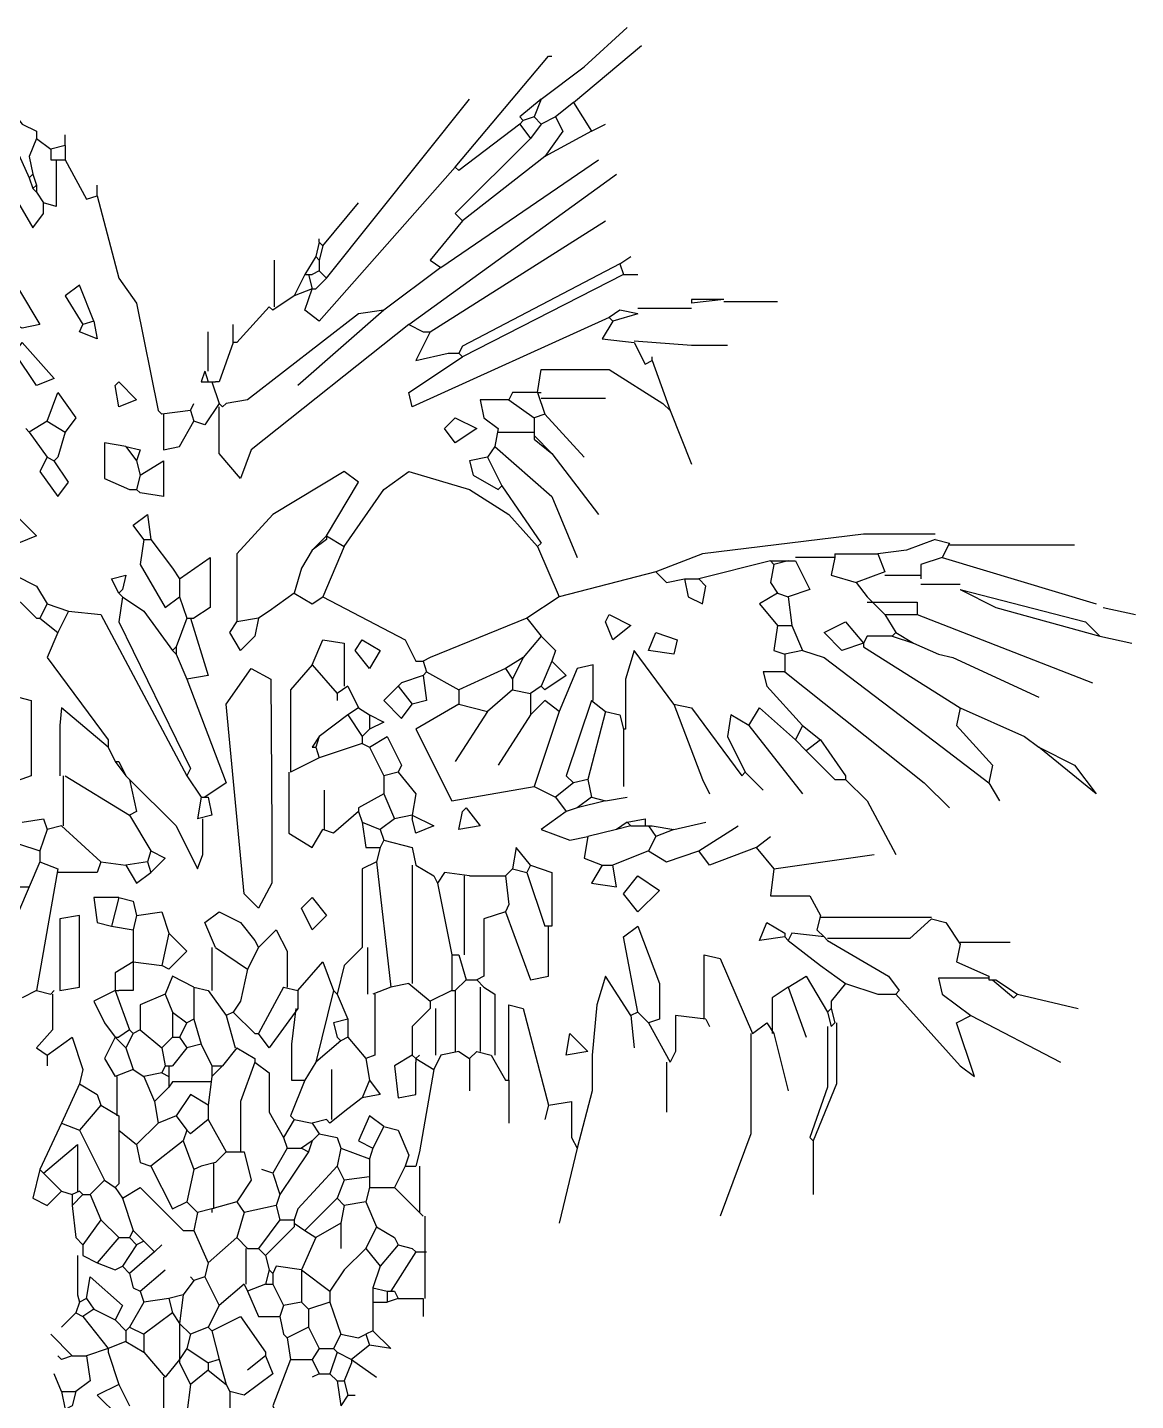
# Model space of a CAD drawing. Header units: millimetres. Extents: x 254.5 to 332, y 114.7 to 192.4.
# Drawn here: x 290.7 to 332, y 141.3 to 192.4 of the extents above; entities that cross this region are included whole.
import ezdxf

# ---------------------------------------------------------------- set-up
doc = ezdxf.new("R2010")
doc.units = ezdxf.units.MM
doc.layers.add('Standard', color=7, linetype='Continuous')

msp = doc.modelspace()

# ---------------------------------------------------------------- linework, layer by layer
at = {"layer": 'Standard', "linetype": 'Continuous'}
for points in [[(309.82, 189.718), (311.421, 190.918), (313.021, 192.385)], [(306.621, 187.185), (310.088, 191.318), (310.221, 191.318)], [(311.02, 189.585), (313.554, 191.718)], [(288.087, 189.718), (290.887, 184.918), (291.287, 185.451), (291.287, 185.852)], [(289.421, 189.718), (290.754, 186.784)], [(289.687, 189.851), (290.487, 188.785), (291.02, 188.518), (291.02, 188.252)], [(301.821, 183.051), (307.154, 189.718)], [(309.82, 189.718), (309.021, 189.051), (309.154, 188.918)], [(309.82, 189.718), (309.554, 189.051)], [(311.02, 189.585), (310.354, 189.051)], [(311.02, 189.585), (311.687, 188.518)], [(309.021, 188.785), (306.754, 187.052), (306.621, 187.185)], [(309.154, 188.918), (309.021, 188.785)], [(309.021, 188.785), (309.421, 188.252)], [(309.554, 189.051), (309.154, 188.918)], [(309.82, 188.785), (309.421, 188.252)], [(309.554, 189.051), (309.82, 188.785)], [(310.354, 189.051), (309.82, 188.785)], [(310.354, 189.051), (310.621, 188.518), (309.954, 187.585)], [(311.687, 188.518), (312.22, 188.785)], [(291.02, 188.252), (290.754, 187.585), (290.887, 186.917)], [(291.02, 188.252), (291.554, 187.851)], [(292.087, 187.984), (292.087, 188.385)], [(309.421, 188.252), (306.621, 185.451), (306.887, 185.184)], [(311.687, 188.518), (309.954, 187.585)], [(292.087, 187.984), (291.554, 187.851)], [(291.554, 187.851), (291.554, 187.451)], [(292.087, 187.984), (292.087, 187.451)], [(291.754, 187.451), (291.754, 185.717), (291.287, 185.852)], [(291.554, 187.451), (292.087, 187.451)], [(292.087, 187.451), (292.887, 185.985), (293.287, 186.118)], [(306.621, 187.185), (301.554, 181.451), (301.02, 181.852), (301.287, 182.651)], [(306.087, 183.452), (311.954, 187.451)], [(309.954, 187.585), (306.887, 185.184)], [(290.887, 186.917), (290.754, 186.784)], [(290.754, 186.784), (290.887, 186.385)], [(290.887, 186.917), (291.02, 186.518)], [(304.887, 181.318), (312.621, 186.917)], [(291.02, 186.518), (290.887, 186.385)], [(290.887, 186.385), (291.02, 186.251)], [(291.02, 186.518), (291.02, 186.251)], [(291.02, 186.251), (291.287, 185.852)], [(293.287, 186.118), (293.287, 186.518)], [(293.287, 186.118), (294.088, 183.051), (294.754, 182.118), (295.554, 178.117), (295.687, 177.984)], [(301.687, 184.251), (303.021, 185.852)], [(306.887, 185.184), (305.687, 183.718), (306.087, 183.452)], [(305.687, 181.051), (312.22, 185.184)], [(301.554, 184.384), (301.421, 183.851)], [(301.554, 184.384), (301.554, 184.518)], [(301.554, 184.384), (301.687, 184.251)], [(301.687, 184.251), (301.554, 183.718)], [(299.887, 181.985), (299.887, 183.718)], [(301.421, 183.851), (301.02, 183.185)], [(301.421, 183.851), (301.554, 183.718)], [(301.554, 183.718), (301.554, 183.318)], [(312.754, 183.585), (306.887, 180.519), (306.754, 180.251)], [(312.754, 183.585), (313.154, 183.851)], [(312.754, 183.585), (312.887, 183.185)], [(301.02, 183.185), (300.621, 182.385)], [(301.02, 183.185), (301.154, 183.185)], [(301.154, 183.185), (301.287, 183.185)], [(301.154, 183.185), (301.287, 182.651)], [(301.554, 183.318), (301.287, 183.185)], [(301.554, 183.318), (301.821, 183.051)], [(306.087, 183.452), (303.954, 181.852)], [(312.887, 183.185), (306.887, 180.118)], [(312.887, 183.185), (313.42, 183.185)], [(289.82, 182.118), (290.354, 182.651), (291.154, 181.318), (290.487, 181.185), (290.221, 181.318)], [(293.154, 181.451), (292.621, 182.784), (292.087, 182.385), (292.754, 181.318)], [(301.287, 182.651), (300.621, 182.385)], [(301.287, 182.651), (301.421, 182.651)], [(301.821, 183.051), (301.421, 182.651)], [(300.621, 182.385), (299.82, 181.852), (299.687, 181.985)], [(316.621, 182.251), (315.421, 182.118)], [(316.621, 182.251), (315.421, 182.251), (315.421, 182.118)], [(316.621, 182.185), (318.62, 182.185)], [(303.954, 181.852), (303.021, 181.718), (298.888, 178.518), (298.087, 178.385), (297.954, 178.252)], [(299.687, 181.985), (298.487, 180.652), (298.354, 180.652)], [(303.954, 181.852), (300.754, 179.051)], [(312.354, 181.584), (305.02, 178.252), (304.887, 178.785), (306.887, 180.118)], [(313.42, 181.718), (312.754, 181.852), (312.354, 181.584)], [(312.354, 181.584), (312.487, 181.451)], [(313.42, 181.718), (312.487, 181.451)], [(315.421, 181.917), (313.42, 181.917)], [(293.154, 181.451), (293.287, 180.785), (292.621, 181.051), (292.754, 181.318)], [(293.154, 181.451), (292.754, 181.318)], [(297.42, 179.585), (297.42, 181.051)], [(304.887, 181.318), (299.021, 176.651), (298.62, 175.584), (297.821, 176.518), (297.821, 178.252)], [(298.354, 180.652), (298.354, 181.318)], [(304.887, 181.318), (305.421, 181.051), (305.687, 181.051)], [(305.687, 181.051), (305.153, 179.985), (306.353, 180.251), (306.754, 180.251)], [(312.487, 181.451), (312.087, 180.785), (313.287, 180.652)], [(290.487, 180.652), (291.687, 179.317), (291.02, 179.051), (290.221, 180.251), (290.487, 180.652)], [(298.354, 180.652), (297.821, 179.184), (297.688, 179.184)], [(313.287, 180.717), (315.421, 180.551), (316.754, 180.551)], [(313.287, 180.652), (313.687, 179.851), (313.954, 179.985)], [(306.754, 180.251), (306.887, 180.118)], [(313.954, 179.985), (313.954, 180.118)], [(297.287, 179.585), (297.154, 179.184), (297.42, 179.184)], [(297.287, 179.585), (297.42, 179.184)], [(309.687, 178.785), (309.82, 179.652), (312.354, 179.652), (314.354, 178.385), (314.62, 178.117)], [(313.954, 179.985), (314.62, 178.117)], [(294.088, 179.184), (294.754, 178.518), (294.088, 178.252), (293.954, 179.051), (294.088, 179.184)], [(297.42, 179.184), (297.553, 179.184)], [(297.553, 179.184), (297.688, 179.184)], [(297.553, 179.184), (297.821, 178.385)], [(291.421, 177.718), (291.821, 178.785), (292.487, 177.851), (292.087, 177.318)], [(308.62, 178.518), (307.553, 178.518), (307.688, 177.851), (308.221, 177.451)], [(309.687, 178.785), (308.753, 178.785), (308.62, 178.518)], [(308.62, 178.518), (309.554, 177.851)], [(309.687, 178.785), (309.82, 178.785)], [(309.687, 178.785), (309.954, 177.984)], [(309.82, 178.585), (312.22, 178.585)], [(296.754, 178.117), (295.687, 177.984)], [(295.754, 177.984), (295.754, 176.651), (296.353, 176.784), (296.887, 177.718)], [(296.754, 178.117), (296.887, 178.385)], [(296.754, 178.117), (296.887, 177.718)], [(297.821, 178.385), (297.287, 177.585), (296.887, 177.718)], [(297.821, 178.385), (297.954, 178.252)], [(309.954, 177.984), (309.554, 177.851)], [(309.954, 177.984), (311.421, 176.385)], [(314.62, 178.117), (315.421, 176.118)], [(290.621, 177.451), (290.754, 177.318)], [(291.421, 177.718), (290.754, 177.318)], [(291.421, 177.718), (292.087, 177.318)], [(306.621, 177.851), (307.42, 177.451), (306.621, 176.917), (306.22, 177.451), (306.621, 177.851)], [(308.221, 177.451), (308.087, 176.784)], [(309.554, 177.851), (309.554, 177.185)], [(290.754, 177.318), (291.421, 176.385)], [(292.087, 177.318), (291.821, 176.385), (291.687, 176.251)], [(308.221, 177.318), (309.554, 177.318)], [(309.554, 177.185), (309.554, 177.052)], [(309.554, 177.185), (310.221, 176.518)], [(309.554, 177.052), (310.221, 176.518)], [(294.354, 176.784), (293.554, 176.917), (293.554, 175.584), (294.487, 175.184), (294.754, 175.184)], [(294.354, 176.784), (294.754, 176.251)], [(294.354, 176.784), (294.887, 176.651), (294.754, 176.251)], [(308.087, 176.784), (307.821, 176.385)], [(308.087, 176.784), (310.221, 174.918), (311.154, 172.651)], [(310.221, 176.518), (311.954, 174.251)], [(291.421, 176.385), (291.154, 175.852), (291.821, 174.918), (292.22, 175.451), (291.687, 176.251)], [(291.421, 176.385), (291.687, 176.251)], [(294.754, 176.251), (294.887, 175.717)], [(294.887, 175.717), (295.754, 176.251), (295.754, 174.918), (294.887, 175.051), (294.754, 175.184)], [(307.821, 176.385), (307.154, 176.251), (307.287, 175.717), (308.221, 175.184), (308.354, 175.318)], [(307.821, 176.385), (308.354, 175.318)], [(294.887, 175.717), (294.754, 175.184)], [(301.821, 173.452), (303.021, 175.451), (302.487, 175.852), (299.82, 174.251), (298.487, 172.784), (298.487, 170.384), (298.487, 170.251)], [(302.487, 173.051), (303.954, 175.184), (304.887, 175.852), (307.154, 175.184), (308.62, 174.251), (309.687, 173.051)], [(308.354, 175.318), (309.82, 173.185), (309.687, 173.051)], [(290.088, 174.384), (291.02, 173.452), (290.354, 173.185), (289.82, 173.984), (290.088, 174.384)], [(295.02, 173.318), (294.62, 173.851), (295.153, 174.251), (295.288, 173.318)], [(301.821, 173.452), (301.287, 172.918)], [(301.821, 173.452), (302.487, 173.051)], [(301.821, 173.452), (301.821, 173.318)], [(324.487, 173.518), (321.821, 173.518), (315.821, 172.784), (314.088, 172.118)], [(295.02, 173.318), (294.887, 172.385), (295.821, 170.785), (296.353, 171.185)], [(295.02, 173.318), (295.288, 173.318)], [(295.288, 173.318), (296.087, 172.251), (296.353, 171.852)], [(301.287, 172.918), (300.887, 172.251)], [(301.287, 172.918), (300.887, 172.251)], [(301.821, 173.318), (301.287, 172.918)], [(302.487, 173.051), (301.687, 171.185)], [(309.687, 173.051), (310.487, 171.185)], [(324.487, 173.318), (323.42, 172.918), (322.354, 172.784)], [(324.487, 173.318), (325.02, 173.185)], [(325.02, 173.185), (324.754, 172.651)], [(325.02, 173.117), (329.687, 173.117)], [(296.353, 171.852), (297.487, 172.651), (297.487, 170.785), (296.887, 170.384)], [(318.354, 172.518), (315.687, 171.852)], [(318.354, 172.518), (318.487, 172.385)], [(318.354, 172.518), (319.021, 172.518)], [(318.487, 172.385), (318.354, 171.718), (318.62, 171.318)], [(319.021, 172.518), (318.487, 172.385)], [(319.021, 172.518), (319.287, 172.518)], [(319.287, 172.518), (319.82, 171.451), (319.021, 171.185)], [(320.754, 172.651), (319.287, 172.651)], [(320.754, 172.651), (320.621, 171.985), (321.554, 171.718)], [(320.754, 172.784), (321.421, 172.784)], [(320.754, 172.784), (321.421, 172.784)], [(320.754, 172.784), (320.754, 172.651)], [(321.421, 172.784), (322.354, 172.784)], [(322.354, 172.784), (322.621, 172.118)], [(324.754, 172.651), (323.954, 172.385), (323.954, 171.852)], [(324.754, 172.651), (330.487, 170.918)], [(290.221, 171.985), (291.02, 171.584), (291.421, 170.918)], [(294.088, 171.318), (293.82, 171.852), (294.354, 171.985), (294.221, 171.451), (294.088, 171.318)], [(296.353, 171.852), (296.353, 171.185)], [(300.887, 172.251), (300.621, 171.318)], [(314.088, 172.118), (310.487, 171.185)], [(314.088, 172.118), (314.487, 171.718), (315.153, 171.852)], [(315.153, 171.852), (315.687, 171.852)], [(315.153, 171.852), (315.288, 171.185), (315.821, 170.918), (315.954, 171.584), (315.687, 171.852)], [(322.621, 172.118), (321.554, 171.718)], [(322.621, 171.985), (323.954, 171.985)], [(289.82, 171.584), (291.02, 170.384), (291.154, 170.384)], [(294.088, 171.318), (294.221, 171.185)], [(300.621, 171.318), (299.687, 170.652), (299.287, 170.384)], [(300.621, 171.318), (301.287, 170.918), (301.687, 171.185)], [(318.62, 171.318), (317.954, 170.918), (318.62, 170.118)], [(318.62, 171.318), (319.021, 171.185)], [(321.554, 171.718), (321.954, 171.185)], [(323.954, 171.651), (325.421, 171.651)], [(325.421, 171.451), (330.088, 170.251), (330.621, 169.718)], [(325.421, 171.451), (326.754, 170.785), (330.621, 169.718)], [(291.421, 170.918), (291.154, 170.384)], [(291.421, 170.918), (292.22, 170.652)], [(294.221, 171.185), (294.088, 170.251), (296.754, 164.785), (296.621, 164.518)], [(294.221, 171.185), (295.02, 170.652), (296.087, 169.184)], [(296.353, 171.185), (296.621, 170.384)], [(301.687, 171.185), (304.754, 169.585), (305.153, 168.785), (305.421, 168.785)], [(310.487, 171.185), (309.287, 170.384)], [(319.021, 171.185), (319.154, 170.118)], [(321.954, 171.185), (322.621, 170.519)], [(321.954, 170.985), (323.82, 170.985), (323.82, 170.519)], [(291.154, 170.384), (291.821, 169.851)], [(292.22, 170.652), (291.821, 169.851)], [(292.22, 170.652), (293.42, 170.519), (296.621, 164.518)], [(296.621, 170.384), (296.22, 169.317)], [(296.754, 170.384), (297.42, 168.252), (296.621, 168.117)], [(296.621, 170.384), (296.754, 170.384)], [(296.754, 170.384), (296.887, 170.384)], [(299.287, 170.384), (299.154, 169.718), (298.62, 169.184), (298.221, 169.851), (298.487, 170.251)], [(299.287, 170.384), (298.487, 170.251)], [(309.287, 170.384), (305.687, 168.918), (305.421, 168.785)], [(309.287, 170.384), (309.82, 169.718)], [(312.354, 170.519), (313.154, 170.118), (312.487, 169.585), (312.22, 170.251), (312.354, 170.519)], [(322.621, 170.519), (323.021, 169.851)], [(322.621, 170.519), (323.82, 170.519)], [(323.82, 170.519), (330.354, 167.984)], [(330.754, 170.785), (331.954, 170.519)], [(291.821, 169.851), (291.421, 168.918), (293.687, 165.852), (293.687, 165.584)], [(314.088, 169.851), (314.887, 169.585), (314.754, 169.051), (313.82, 169.184), (314.088, 169.851)], [(318.62, 170.118), (318.487, 169.184), (318.888, 169.051)], [(318.62, 170.118), (319.154, 170.118)], [(319.154, 170.118), (319.554, 169.184)], [(321.821, 169.452), (321.02, 169.184), (320.354, 169.851), (321.154, 170.251), (321.821, 169.452)], [(323.021, 169.851), (322.887, 169.718)], [(323.021, 169.851), (323.687, 169.452)], [(296.22, 169.317), (296.087, 169.184)], [(296.22, 169.317), (296.22, 169.051)], [(301.287, 168.651), (301.687, 169.585), (302.487, 169.452), (302.487, 167.851)], [(303.154, 169.585), (303.82, 169.184), (303.42, 168.518), (302.887, 169.184), (303.154, 169.585)], [(309.82, 169.718), (309.154, 168.918)], [(309.82, 169.718), (310.354, 169.184), (310.221, 168.785)], [(322.887, 169.718), (321.954, 169.718), (321.821, 169.452)], [(321.821, 169.452), (321.821, 169.317)], [(321.821, 169.317), (325.421, 167.052)], [(322.887, 169.718), (323.687, 169.452)], [(323.687, 169.452), (324.62, 169.051)], [(330.621, 169.718), (331.821, 169.452)], [(296.087, 169.184), (296.22, 169.051)], [(296.22, 169.051), (296.621, 168.117)], [(305.421, 168.785), (305.554, 168.385)], [(309.154, 168.918), (308.487, 168.518)], [(309.154, 168.918), (308.753, 168.117)], [(310.221, 168.785), (310.754, 168.252), (309.954, 167.718), (309.82, 167.851)], [(310.221, 168.785), (309.82, 167.851)], [(314.754, 167.185), (313.287, 169.184), (312.954, 168.117), (312.954, 166.251), (312.887, 166.251)], [(319.554, 169.184), (318.888, 169.051)], [(318.888, 169.051), (318.888, 168.385)], [(319.554, 169.184), (320.354, 168.918), (324.754, 165.584), (326.488, 164.251)], [(324.62, 169.051), (325.153, 168.918)], [(324.62, 169.051), (325.153, 168.918)], [(325.153, 168.918), (328.354, 167.451)], [(299.021, 168.518), (299.754, 168.117), (299.787, 162.518), (299.787, 160.519), (299.287, 159.585), (298.753, 160.118), (298.087, 167.185), (299.021, 168.518)], [(301.287, 168.651), (300.487, 167.718), (300.487, 164.785), (300.487, 164.652)], [(301.287, 168.651), (302.22, 167.585)], [(305.421, 168.252), (304.62, 167.984), (304.487, 167.851)], [(305.421, 168.252), (305.554, 167.318), (305.02, 167.185)], [(305.554, 168.385), (305.421, 168.252)], [(305.554, 168.385), (306.754, 167.718)], [(308.487, 168.518), (306.754, 167.718)], [(308.487, 168.518), (308.753, 168.117)], [(311.754, 167.318), (311.754, 168.651), (311.154, 168.518), (310.487, 166.917)], [(318.888, 168.385), (318.087, 168.385), (318.221, 167.851), (319.554, 166.385)], [(318.888, 168.385), (324.088, 164.251), (325.02, 163.318)], [(296.621, 168.117), (298.087, 164.251), (297.287, 163.718)], [(302.621, 167.851), (302.22, 167.585)], [(302.621, 167.851), (303.021, 167.052)], [(304.487, 167.851), (303.954, 167.318), (304.62, 166.651), (305.02, 167.185)], [(304.487, 167.851), (305.02, 167.185)], [(308.753, 168.117), (308.753, 167.718)], [(309.82, 167.851), (309.421, 167.585)], [(290.354, 167.451), (290.821, 167.318), (290.821, 164.518), (290.088, 164.251)], [(302.22, 167.585), (302.22, 167.318)], [(306.754, 167.718), (306.754, 167.185)], [(308.753, 167.718), (307.821, 166.917)], [(308.753, 167.718), (309.421, 167.585)], [(309.421, 167.585), (309.421, 166.784)], [(310.487, 166.917), (309.954, 167.318), (309.421, 166.784)], [(311.687, 167.318), (310.754, 164.518), (311.02, 164.251)], [(311.687, 167.318), (312.22, 166.917)], [(293.687, 165.584), (291.954, 167.052), (291.887, 166.385), (291.887, 164.518)], [(302.621, 166.784), (301.554, 165.985)], [(303.021, 167.052), (302.621, 166.784)], [(302.621, 166.784), (303.154, 165.985)], [(303.021, 167.052), (303.42, 166.784)], [(303.42, 166.784), (303.42, 166.251)], [(303.42, 166.784), (303.954, 166.518), (303.42, 166.251)], [(306.754, 167.185), (305.153, 166.251), (306.488, 163.585), (309.554, 164.118)], [(307.821, 166.917), (306.621, 165.051)], [(306.754, 167.185), (307.821, 166.917)], [(309.421, 166.784), (308.221, 164.918)], [(310.487, 166.917), (309.554, 164.118)], [(312.22, 166.917), (311.554, 164.384)], [(312.22, 166.917), (312.754, 166.784), (312.887, 166.251)], [(314.754, 167.185), (315.821, 164.384), (316.087, 163.851)], [(314.754, 167.185), (315.421, 167.052), (317.287, 164.518), (317.42, 164.652)], [(317.553, 166.385), (316.887, 166.784), (316.754, 165.985), (317.42, 164.652)], [(317.553, 166.385), (317.954, 167.052), (319.287, 165.852)], [(325.421, 167.052), (325.288, 166.385), (326.621, 164.918), (326.488, 164.251)], [(325.421, 167.052), (327.821, 165.985)], [(303.42, 166.251), (303.154, 165.985)], [(312.887, 166.251), (312.887, 164.118)], [(317.553, 166.385), (319.554, 163.851)], [(319.554, 166.385), (319.287, 165.852)], [(319.554, 166.385), (320.221, 165.852)], [(301.554, 165.985), (301.287, 165.584), (301.421, 165.584)], [(301.554, 165.985), (301.421, 165.584)], [(303.154, 165.717), (301.554, 165.184)], [(303.154, 165.985), (303.154, 165.717)], [(303.154, 165.717), (303.42, 165.584)], [(303.42, 165.584), (304.088, 165.985), (304.62, 164.918), (304.487, 164.652)], [(319.287, 165.852), (319.687, 165.451)], [(320.221, 165.852), (319.687, 165.451)], [(320.221, 165.852), (321.154, 164.518), (321.154, 164.384)], [(327.821, 165.985), (328.354, 165.584)], [(327.821, 165.985), (328.354, 165.584)], [(293.687, 165.584), (293.954, 165.051)], [(293.687, 165.584), (293.954, 165.051)], [(301.554, 165.184), (300.487, 164.652)], [(301.421, 165.584), (301.554, 165.184)], [(303.42, 165.584), (303.954, 164.518)], [(319.687, 165.451), (320.754, 164.384), (321.154, 164.384)], [(328.354, 165.584), (329.687, 164.918), (330.487, 163.851), (328.354, 165.584)], [(293.954, 165.051), (294.088, 165.051)], [(293.954, 165.051), (294.354, 164.518)], [(294.088, 165.051), (294.354, 164.518)], [(300.421, 164.652), (300.421, 162.385), (301.287, 161.852), (301.687, 162.518)], [(304.487, 164.652), (303.954, 164.518)], [(304.487, 164.652), (305.153, 163.851), (305.02, 163.051)], [(317.42, 164.652), (318.087, 163.984)], [(292.021, 164.518), (292.021, 162.651)], [(292.087, 164.518), (294.487, 163.051)], [(294.354, 164.518), (294.487, 164.384)], [(294.487, 164.384), (296.22, 162.651), (297.021, 161.051), (297.22, 161.584), (297.22, 162.918)], [(294.487, 164.384), (294.754, 163.185), (294.487, 163.051)], [(296.621, 164.518), (297.154, 163.718)], [(303.954, 164.518), (303.954, 163.851)], [(311.02, 164.251), (310.354, 163.718)], [(311.554, 164.384), (311.02, 164.251)], [(311.554, 164.384), (311.687, 163.718)], [(321.154, 164.384), (321.954, 163.585)], [(321.154, 164.384), (321.954, 163.585)], [(326.488, 164.251), (326.887, 163.585)], [(297.154, 163.718), (297.021, 162.918)], [(297.42, 163.718), (297.553, 163.051), (297.021, 162.918)], [(297.154, 163.718), (297.287, 163.718)], [(297.287, 163.718), (297.42, 163.718)], [(301.754, 162.518), (301.754, 163.984)], [(303.954, 163.851), (303.021, 163.318), (303.021, 163.185)], [(303.954, 163.851), (304.354, 162.918)], [(309.554, 164.118), (310.354, 163.718)], [(310.354, 163.718), (310.754, 163.185)], [(311.687, 163.718), (311.154, 163.318)], [(311.687, 163.718), (312.22, 163.585)], [(312.22, 163.585), (313.021, 163.718)], [(303.021, 163.185), (302.087, 162.385), (301.687, 162.518)], [(303.021, 163.185), (303.154, 162.784)], [(307.021, 163.318), (307.553, 162.651), (306.754, 162.518), (306.887, 163.185), (307.021, 163.318)], [(310.754, 163.185), (309.82, 162.518), (310.887, 162.118), (311.554, 162.251)], [(311.154, 163.318), (310.754, 163.185)], [(312.22, 163.585), (311.154, 163.318)], [(321.954, 163.585), (323.021, 161.584)], [(290.487, 162.784), (291.287, 162.918), (291.421, 162.518)], [(291.954, 162.651), (291.421, 162.518)], [(291.954, 162.651), (293.42, 161.318)], [(294.487, 163.051), (295.288, 161.718)], [(303.154, 162.784), (303.82, 162.518)], [(303.154, 162.784), (303.287, 161.852), (303.82, 161.852)], [(304.354, 162.918), (303.82, 162.518)], [(305.02, 163.051), (304.354, 162.918)], [(305.02, 163.051), (305.821, 162.651), (305.153, 162.385), (305.02, 162.918)], [(305.02, 163.051), (305.02, 162.918)], [(313.021, 162.784), (312.621, 162.518)], [(313.154, 162.651), (312.621, 162.518)], [(313.021, 162.784), (313.687, 162.918), (313.687, 162.651)], [(313.021, 162.784), (313.154, 162.651)], [(313.154, 162.651), (313.687, 162.651)], [(313.687, 162.651), (313.82, 162.651)], [(313.82, 162.651), (313.954, 162.651)], [(313.82, 162.651), (314.088, 162.251)], [(313.954, 162.651), (314.754, 162.518)], [(314.754, 162.518), (315.954, 162.784)], [(315.687, 161.718), (317.154, 162.651)], [(291.421, 162.518), (291.154, 161.718)], [(303.82, 162.518), (303.954, 162.118)], [(303.954, 162.118), (303.82, 161.852)], [(303.954, 162.118), (305.02, 161.852), (305.153, 161.185)], [(311.554, 162.251), (311.421, 161.451), (312.087, 161.185)], [(312.621, 162.518), (311.554, 162.251)], [(314.088, 162.251), (313.82, 161.718)], [(314.754, 162.518), (314.088, 162.251)], [(317.821, 161.852), (318.354, 162.251)], [(290.354, 161.985), (291.154, 161.718)], [(291.154, 161.718), (291.154, 161.318)], [(295.288, 161.718), (295.153, 161.318)], [(295.288, 161.718), (295.821, 161.451), (295.288, 160.918)], [(303.82, 161.852), (303.687, 161.318)], [(309.421, 161.185), (308.888, 161.852), (308.753, 161.051)], [(313.82, 161.718), (312.487, 161.185)], [(313.82, 161.718), (314.487, 161.318), (315.687, 161.718)], [(317.821, 161.852), (316.087, 161.185), (315.687, 161.718)], [(317.821, 161.852), (318.487, 161.051)], [(318.487, 161.051), (322.22, 161.584)], [(291.154, 161.318), (290.754, 160.384)], [(291.154, 161.318), (291.821, 161.051)], [(293.42, 161.318), (293.287, 160.918), (291.821, 160.918)], [(293.42, 161.318), (294.354, 161.185)], [(295.153, 161.318), (294.354, 161.185)], [(294.354, 161.185), (294.754, 160.519), (295.288, 160.918)], [(295.153, 161.318), (295.288, 160.918)], [(303.687, 161.318), (303.154, 161.051), (303.154, 158.117)], [(303.687, 161.318), (304.221, 156.651)], [(305.02, 161.185), (305.02, 156.784)], [(305.153, 161.185), (305.821, 160.785), (305.954, 160.519)], [(309.421, 161.185), (309.287, 160.918)], [(309.421, 161.185), (310.221, 160.918), (310.221, 158.918), (309.954, 158.918)], [(312.087, 161.185), (311.687, 160.519), (312.621, 160.384), (312.487, 161.185)], [(312.087, 161.185), (312.487, 161.185)], [(291.821, 161.051), (291.02, 156.518)], [(307.154, 160.785), (306.22, 160.918), (305.954, 160.519)], [(306.954, 160.785), (306.954, 157.851)], [(307.154, 160.785), (308.487, 160.785)], [(308.753, 161.051), (308.487, 160.785)], [(308.487, 160.785), (308.62, 159.718), (308.487, 159.452)], [(308.753, 161.051), (309.287, 160.918)], [(309.287, 160.918), (309.954, 158.918)], [(313.42, 160.785), (314.221, 160.251), (313.42, 159.452), (312.887, 160.118), (313.42, 160.785)], [(318.487, 161.051), (318.354, 160.051), (319.82, 160.051), (320.221, 159.317)], [(290.088, 160.384), (290.754, 160.384)], [(290.754, 160.384), (290.354, 159.452), (290.221, 159.452)], [(305.954, 160.519), (306.488, 157.851)], [(294.088, 159.985), (293.154, 159.985), (293.287, 159.051), (293.82, 158.918)], [(294.088, 159.985), (293.82, 158.918)], [(294.088, 159.985), (294.62, 159.851), (294.754, 159.317)], [(301.287, 159.985), (301.821, 159.317), (301.287, 158.785), (300.887, 159.585), (301.287, 159.985)], [(291.887, 156.518), (292.621, 156.651), (292.621, 159.317), (291.887, 159.184), (291.887, 156.518)], [(294.754, 159.317), (294.62, 158.785)], [(294.754, 159.317), (295.687, 159.452), (295.954, 158.651)], [(297.688, 158.117), (297.287, 159.051), (297.821, 159.452), (298.62, 159.051), (299.154, 158.385), (299.287, 158.117)], [(308.487, 159.452), (307.688, 159.184), (307.688, 157.052), (307.42, 156.917)], [(308.487, 159.452), (309.421, 156.917), (310.088, 157.052), (310.088, 158.918)], [(318.888, 158.518), (317.954, 158.385), (318.221, 159.051), (318.888, 158.651), (318.888, 158.518)], [(320.221, 159.317), (320.088, 158.785), (320.354, 158.518)], [(320.221, 159.251), (324.354, 159.251)], [(324.354, 159.184), (323.554, 158.452), (320.487, 158.452)], [(324.354, 159.184), (324.887, 159.051), (325.421, 158.252)], [(293.82, 158.918), (294.62, 158.785)], [(294.62, 158.785), (294.62, 157.585)], [(295.954, 158.651), (296.621, 157.984), (295.954, 157.318), (295.687, 157.451)], [(295.954, 158.651), (295.687, 157.451)], [(299.287, 158.117), (299.954, 158.785), (300.354, 157.984), (300.354, 156.651)], [(313.42, 155.717), (312.887, 158.518), (313.42, 158.918), (314.221, 156.784), (314.221, 155.451), (313.82, 155.318)], [(318.888, 158.518), (319.021, 158.385)], [(320.354, 158.518), (319.154, 158.651), (319.021, 158.385)], [(320.354, 158.518), (320.487, 158.385)], [(297.553, 158.117), (297.553, 156.518)], [(297.688, 158.117), (298.888, 157.318)], [(299.287, 158.117), (298.888, 157.318)], [(303.154, 158.117), (302.487, 157.451), (302.22, 156.385)], [(303.354, 158.117), (303.354, 156.385)], [(319.021, 158.385), (320.221, 157.451), (321.154, 156.784)], [(320.487, 158.385), (322.754, 157.052), (323.154, 156.518), (323.021, 156.385)], [(325.421, 158.252), (325.288, 157.585), (326.488, 157.052), (326.488, 156.917)], [(325.421, 158.318), (327.287, 158.318)], [(294.62, 157.585), (293.954, 157.185), (293.954, 156.518)], [(294.62, 157.585), (294.62, 157.451)], [(294.62, 157.585), (295.687, 157.451)], [(300.754, 156.518), (301.687, 157.585), (302.087, 156.518)], [(306.488, 157.851), (306.754, 157.851)], [(306.488, 157.851), (306.488, 156.518)], [(306.754, 157.851), (307.021, 156.917)], [(315.887, 155.451), (315.887, 157.851), (316.488, 157.718), (317.688, 154.918)], [(294.62, 157.451), (294.62, 156.518), (294.088, 156.518)], [(296.887, 156.651), (296.087, 157.052), (295.821, 156.385)], [(298.888, 157.318), (298.62, 156.118), (298.354, 155.717)], [(313.154, 155.584), (312.22, 157.052), (311.887, 155.985), (311.721, 154.118), (311.721, 152.784), (311.154, 150.652)], [(319.021, 156.651), (319.687, 157.052), (320.487, 155.717)], [(326.488, 156.985), (324.62, 156.985), (324.754, 156.385), (325.821, 155.584)], [(291.02, 156.518), (290.487, 156.251)], [(291.02, 156.518), (291.554, 156.385)], [(291.687, 156.518), (291.554, 156.385)], [(293.954, 156.518), (293.154, 156.118), (293.554, 155.318), (293.954, 154.785)], [(293.954, 156.518), (294.487, 155.051)], [(293.954, 156.518), (294.088, 156.518)], [(296.887, 156.651), (296.887, 155.451)], [(296.887, 156.651), (297.42, 156.518)], [(297.42, 156.518), (298.087, 155.584)], [(300.221, 156.651), (299.287, 154.918)], [(300.221, 156.651), (300.754, 156.518)], [(300.754, 156.518), (300.754, 155.852)], [(302.087, 156.518), (301.421, 153.851)], [(302.087, 156.518), (302.22, 156.385)], [(304.221, 156.651), (303.554, 156.385)], [(304.887, 156.784), (304.221, 156.651)], [(304.887, 156.784), (305.687, 156.118)], [(306.488, 156.518), (305.687, 156.118)], [(306.488, 156.518), (306.621, 156.518)], [(307.021, 156.917), (306.621, 156.518)], [(306.621, 156.518), (306.621, 154.251)], [(307.021, 156.917), (307.42, 156.917)], [(307.42, 156.917), (307.688, 156.651)], [(307.553, 156.651), (307.553, 154.251)], [(307.688, 156.651), (308.087, 156.385), (308.087, 154.118)], [(319.021, 156.651), (318.42, 156.251), (318.42, 154.918)], [(319.021, 156.651), (319.687, 154.785)], [(321.154, 156.784), (320.621, 156.118), (320.621, 155.852)], [(321.154, 156.784), (322.354, 156.385), (323.021, 156.385)], [(326.488, 156.917), (326.621, 156.917)], [(326.621, 156.917), (326.754, 156.917)], [(326.621, 156.917), (327.42, 156.251), (327.553, 156.385)], [(326.754, 156.917), (327.553, 156.385)], [(291.621, 156.385), (291.621, 155.051), (291.02, 154.384), (291.421, 154.118)], [(295.821, 156.385), (294.887, 155.985), (294.887, 155.051)], [(295.821, 156.385), (296.087, 155.717)], [(302.22, 156.385), (302.621, 155.451)], [(303.62, 156.385), (303.62, 154.118), (303.287, 153.984)], [(305.687, 156.118), (305.687, 155.852)], [(308.62, 153.185), (308.62, 155.985), (309.154, 155.852), (310.088, 152.251)], [(323.021, 156.385), (325.421, 153.718), (325.954, 153.318), (325.288, 155.318), (325.821, 155.584)], [(327.553, 156.385), (329.82, 155.852)], [(296.087, 155.717), (296.621, 155.318)], [(296.087, 155.717), (296.087, 154.785)], [(296.887, 155.451), (296.621, 155.318)], [(296.887, 155.451), (297.154, 154.518)], [(298.354, 155.717), (298.087, 155.584)], [(298.087, 155.584), (298.425, 154.384)], [(298.354, 155.717), (299.154, 154.918), (299.287, 154.918)], [(300.754, 155.852), (299.687, 154.384), (299.287, 154.918)], [(300.687, 155.852), (300.521, 154.518), (300.521, 153.185), (301.02, 153.185)], [(302.621, 155.451), (302.087, 155.318), (302.22, 154.785), (302.354, 154.652)], [(302.621, 155.451), (302.621, 154.785)], [(305.687, 155.852), (305.02, 155.184), (305.02, 154.118)], [(305.887, 155.852), (305.887, 154.118)], [(313.42, 155.717), (313.154, 155.584)], [(313.154, 155.584), (313.287, 154.384)], [(313.42, 155.717), (313.82, 155.318)], [(315.954, 155.451), (314.82, 155.584), (314.82, 154.251), (314.62, 153.851)], [(315.954, 155.451), (316.087, 155.184)], [(320.621, 155.852), (320.487, 155.717)], [(320.487, 155.717), (320.621, 155.184)], [(320.621, 155.852), (320.754, 155.318)], [(325.821, 155.584), (329.154, 153.851)], [(294.487, 155.051), (294.088, 154.785)], [(294.487, 155.051), (294.62, 154.918)], [(294.887, 155.051), (294.62, 154.918)], [(294.887, 155.051), (295.687, 154.384)], [(296.621, 155.318), (296.353, 154.785)], [(313.82, 155.318), (314.62, 153.851)], [(317.688, 154.918), (318.221, 155.318), (318.487, 154.918)], [(320.487, 155.184), (320.487, 152.918), (319.82, 151.051), (319.954, 150.918)], [(320.821, 155.318), (320.821, 153.051), (319.954, 150.918)], [(320.754, 155.318), (320.621, 155.184)], [(291.421, 154.118), (292.354, 154.785), (292.754, 153.585), (292.621, 153.051)], [(293.954, 154.785), (293.554, 153.984), (293.954, 153.318)], [(293.954, 154.785), (294.088, 154.785)], [(293.954, 154.785), (294.354, 154.384)], [(294.62, 154.918), (294.354, 154.384)], [(296.087, 154.785), (295.687, 154.384)], [(296.087, 154.785), (296.353, 154.785)], [(296.353, 154.785), (296.621, 154.384)], [(297.154, 154.518), (296.621, 154.384)], [(297.154, 154.518), (297.553, 153.718)], [(302.354, 154.652), (301.421, 153.851)], [(302.621, 154.785), (302.354, 154.652)], [(302.621, 154.785), (303.287, 153.984)], [(310.887, 154.918), (311.554, 154.251), (310.754, 154.118), (310.887, 154.918)], [(317.621, 154.918), (317.621, 151.185), (316.488, 148.117)], [(318.487, 154.918), (319.021, 152.784)], [(291.421, 154.118), (291.421, 153.718)], [(294.354, 154.384), (294.62, 153.585)], [(295.687, 154.384), (295.821, 153.718)], [(296.621, 154.384), (296.087, 153.718)], [(298.487, 154.384), (297.954, 153.718)], [(298.487, 154.384), (299.154, 153.984), (299.154, 153.851)], [(303.287, 153.984), (303.42, 153.185)], [(305.02, 154.118), (304.354, 153.718), (304.487, 152.518), (305.153, 152.651), (305.153, 153.851)], [(305.02, 154.118), (305.153, 153.984)], [(305.153, 153.984), (305.288, 154.118)], [(305.153, 153.984), (305.153, 153.851)], [(305.153, 153.984), (305.821, 153.585)], [(306.087, 154.118), (305.821, 153.585)], [(306.754, 154.251), (306.087, 154.118)], [(306.754, 154.251), (307.154, 153.984)], [(307.42, 154.251), (307.154, 153.984)], [(307.154, 153.984), (307.154, 152.784)], [(307.42, 154.251), (307.954, 154.118)], [(307.954, 154.118), (308.487, 153.185), (308.62, 153.185)], [(294.62, 153.585), (293.954, 153.318)], [(294.62, 153.585), (295.02, 153.318)], [(295.687, 153.452), (295.02, 153.318)], [(295.821, 153.718), (295.687, 153.452)], [(295.687, 153.452), (295.954, 153.318)], [(295.821, 153.718), (295.954, 153.718)], [(295.954, 153.718), (296.087, 153.718)], [(295.954, 153.718), (295.954, 153.318)], [(297.553, 153.718), (297.954, 153.718)], [(297.553, 153.718), (297.553, 153.318)], [(297.954, 153.718), (297.553, 153.318)], [(299.154, 153.851), (298.62, 152.385), (298.62, 150.519)], [(299.154, 153.851), (299.687, 153.452), (299.687, 151.985), (300.221, 151.051)], [(301.421, 153.851), (301.02, 153.185)], [(302.021, 151.718), (302.021, 153.585)], [(305.821, 153.585), (305.288, 150.519), (305.153, 149.985)], [(314.487, 153.851), (314.487, 151.985)], [(292.621, 153.051), (291.954, 151.584)], [(292.621, 153.051), (293.287, 152.651), (293.42, 152.251)], [(294.021, 153.318), (294.021, 151.852)], [(295.02, 153.318), (295.421, 152.385)], [(295.954, 152.918), (295.421, 152.385)], [(295.954, 153.318), (295.954, 152.918)], [(297.553, 153.117), (296.087, 153.117), (295.954, 152.918)], [(297.553, 153.318), (297.42, 152.251)], [(301.02, 153.185), (300.487, 151.852), (300.621, 151.718)], [(303.42, 153.185), (303.154, 152.518)], [(303.42, 153.185), (303.82, 152.651), (303.154, 152.518)], [(308.62, 153.185), (308.62, 151.584)], [(295.421, 152.385), (295.554, 151.584)], [(297.42, 152.251), (296.754, 152.651), (296.22, 151.852)], [(303.154, 152.518), (302.621, 152.118), (301.954, 151.584), (301.821, 151.718)], [(310.088, 152.251), (310.954, 152.385), (310.954, 151.051), (311.154, 150.652)], [(293.42, 152.251), (292.621, 151.318)], [(293.42, 152.251), (294.088, 151.852)], [(297.42, 152.251), (297.42, 151.718)], [(310.088, 152.251), (309.954, 151.718)], [(291.954, 151.584), (291.154, 149.851)], [(291.954, 151.584), (292.621, 151.318)], [(294.088, 151.852), (294.088, 151.318)], [(295.554, 151.584), (294.754, 150.785)], [(296.22, 151.852), (295.554, 151.584)], [(296.22, 151.852), (296.621, 151.318)], [(297.42, 151.718), (296.754, 151.185), (296.621, 151.318)], [(297.42, 151.718), (298.087, 150.519)], [(300.621, 151.718), (300.221, 151.051)], [(300.621, 151.718), (301.287, 151.584)], [(301.821, 151.718), (301.287, 151.584)], [(301.287, 151.584), (301.554, 151.185)], [(303.954, 151.451), (303.42, 151.852), (303.021, 150.918), (303.554, 150.652)], [(303.954, 151.451), (303.554, 150.652)], [(303.954, 151.451), (304.487, 151.318), (304.887, 150.384), (304.754, 149.985)], [(292.621, 151.318), (293.554, 149.452)], [(294.088, 151.318), (294.088, 150.652), (294.088, 149.317), (293.954, 149.184)], [(294.088, 151.318), (294.754, 150.785)], [(296.488, 150.918), (295.288, 149.985)], [(296.621, 151.318), (296.488, 150.918)], [(296.488, 150.918), (296.887, 149.851)], [(300.221, 151.051), (300.354, 150.652)], [(301.287, 150.918), (300.887, 150.652)], [(301.287, 150.918), (301.154, 150.519)], [(301.554, 151.185), (301.287, 150.918)], [(301.554, 151.185), (302.22, 151.051), (302.354, 150.652)], [(319.954, 150.918), (319.954, 148.918)], [(291.287, 149.718), (292.553, 150.785), (292.553, 149.051)], [(294.754, 150.785), (294.887, 150.118), (295.288, 149.985)], [(298.087, 150.519), (297.688, 150.118)], [(298.087, 150.519), (298.753, 150.519)], [(298.753, 150.519), (299.021, 149.452), (298.487, 148.651)], [(300.354, 150.652), (299.82, 149.718)], [(301.154, 150.519), (300.088, 148.918)], [(300.354, 150.652), (300.887, 150.652)], [(300.887, 150.652), (301.154, 150.519)], [(302.354, 150.652), (302.22, 149.985)], [(302.354, 150.652), (303.42, 150.251)], [(303.554, 150.652), (303.42, 150.251)], [(311.154, 150.652), (310.487, 147.851)], [(291.154, 149.851), (290.887, 148.785), (291.421, 148.518), (291.954, 149.051)], [(291.154, 149.851), (291.287, 149.718)], [(295.288, 149.985), (296.087, 148.385), (296.621, 148.651)], [(296.887, 149.851), (296.621, 148.651)], [(297.688, 150.118), (297.154, 149.985), (296.887, 149.851)], [(297.621, 150.118), (297.621, 148.385)], [(299.82, 149.718), (299.421, 149.851)], [(302.22, 149.985), (300.754, 148.385), (300.621, 147.984)], [(302.22, 149.985), (302.487, 149.452)], [(303.42, 150.251), (303.42, 149.585)], [(304.754, 149.985), (304.354, 149.184)], [(304.754, 149.985), (305.153, 149.985)], [(305.288, 149.985), (305.288, 148.252), (305.421, 148.117)], [(291.287, 149.718), (291.954, 149.051)], [(293.554, 149.452), (293.021, 148.918)], [(293.554, 149.452), (293.954, 149.184)], [(299.82, 149.718), (300.088, 148.918)], [(302.487, 149.452), (302.22, 148.785)], [(303.42, 149.585), (302.487, 149.452)], [(303.42, 149.585), (303.42, 149.184)], [(291.954, 149.051), (292.354, 148.918)], [(292.621, 149.051), (292.354, 148.918)], [(292.354, 148.918), (292.354, 148.518)], [(292.754, 148.918), (292.354, 148.518)], [(292.621, 149.051), (292.754, 148.918)], [(292.754, 148.918), (293.021, 148.918)], [(293.021, 148.918), (293.42, 147.984)], [(293.954, 149.184), (294.221, 148.785)], [(294.221, 148.785), (294.887, 149.184), (296.488, 147.585), (296.887, 147.585)], [(300.088, 148.918), (299.954, 148.518)], [(303.42, 149.184), (303.287, 148.651)], [(303.42, 149.184), (304.354, 149.184)], [(304.354, 149.184), (305.421, 148.117)], [(292.354, 148.518), (292.487, 147.318), (292.754, 147.052)], [(294.221, 148.785), (294.62, 147.585)], [(296.621, 148.651), (297.021, 148.252)], [(297.553, 148.385), (297.021, 148.252)], [(298.487, 148.651), (297.553, 148.385)], [(297.553, 148.385), (297.553, 148.252)], [(298.487, 148.651), (298.753, 148.252)], [(299.954, 148.518), (298.753, 148.252)], [(299.954, 148.518), (300.088, 147.984)], [(302.22, 148.785), (301.02, 147.585)], [(302.22, 148.785), (302.487, 148.518)], [(302.487, 148.518), (302.354, 147.851)], [(303.287, 148.651), (302.487, 148.518)], [(303.287, 148.651), (303.687, 147.718)], [(293.42, 147.984), (292.754, 147.052)], [(293.42, 147.984), (294.088, 147.318)], [(297.021, 148.252), (296.887, 147.585)], [(298.753, 148.252), (298.487, 147.318)], [(300.088, 147.984), (299.287, 146.917)], [(300.088, 147.984), (300.621, 147.984)], [(300.621, 147.984), (300.621, 147.851)], [(300.621, 147.851), (300.621, 147.718)], [(300.621, 147.851), (301.02, 147.585)], [(302.354, 147.851), (301.421, 147.318)], [(302.354, 147.851), (302.354, 146.917)], [(305.487, 148.117), (305.487, 146.784)], [(294.088, 147.318), (293.287, 146.385)], [(294.088, 147.318), (294.487, 147.318)], [(294.62, 147.585), (294.487, 147.318)], [(294.487, 147.318), (294.754, 147.052)], [(294.62, 147.585), (295.02, 147.185)], [(296.887, 147.585), (297.42, 146.385)], [(298.487, 147.318), (297.42, 146.385)], [(298.487, 147.318), (298.888, 146.917)], [(300.621, 147.718), (299.554, 146.651)], [(301.421, 147.318), (300.887, 146.118)], [(301.02, 147.585), (301.421, 147.318)], [(303.687, 147.718), (303.287, 146.917)], [(303.687, 147.718), (304.354, 147.318), (304.487, 147.052)], [(292.754, 147.052), (292.754, 146.651)], [(294.754, 147.052), (294.221, 146.251)], [(295.421, 146.784), (294.487, 145.985)], [(295.02, 147.185), (294.754, 147.052)], [(295.02, 147.185), (295.421, 146.784)], [(295.421, 146.784), (295.687, 147.052)], [(298.82, 146.917), (298.82, 145.584)], [(298.888, 146.917), (299.287, 146.917)], [(299.287, 146.917), (299.554, 146.651)], [(303.287, 146.917), (302.487, 146.118), (301.954, 145.318)], [(303.287, 146.917), (303.82, 146.251)], [(304.487, 147.052), (303.82, 146.251)], [(305.153, 146.784), (304.221, 145.318)], [(304.487, 147.052), (305.02, 146.917), (305.153, 146.784)], [(305.153, 146.784), (305.554, 146.784)], [(305.487, 146.784), (305.487, 145.051)], [(292.553, 146.651), (292.553, 145.184), (292.621, 144.918)], [(292.754, 146.651), (293.287, 146.385)], [(293.287, 146.385), (293.954, 146.118), (294.221, 146.251)], [(294.221, 146.251), (294.487, 145.985)], [(297.42, 146.385), (297.287, 145.852)], [(299.554, 146.651), (299.687, 146.118)], [(300.887, 146.118), (299.954, 146.251), (299.82, 145.985)], [(303.82, 146.251), (303.554, 145.451)], [(292.887, 145.051), (293.021, 145.852), (294.221, 144.785), (293.954, 144.251)], [(294.487, 145.985), (294.62, 145.451), (294.887, 145.318)], [(294.887, 145.318), (295.821, 146.118)], [(296.887, 145.717), (296.754, 145.852)], [(297.287, 145.852), (296.887, 145.717)], [(297.287, 145.852), (297.821, 144.785)], [(299.687, 146.118), (299.554, 145.584)], [(299.687, 146.118), (299.82, 145.985)], [(299.82, 145.985), (299.82, 145.584)], [(300.887, 146.118), (300.887, 145.985)], [(300.887, 146.118), (301.954, 145.318)], [(300.887, 145.985), (300.887, 144.918)], [(294.887, 145.318), (295.02, 144.918)], [(296.887, 145.717), (296.488, 145.184)], [(298.753, 145.584), (297.821, 144.785)], [(298.753, 145.584), (298.888, 145.318)], [(299.554, 145.584), (298.888, 145.318)], [(298.888, 145.318), (299.287, 144.384), (300.088, 144.384)], [(299.554, 145.584), (299.82, 145.584)], [(299.82, 145.584), (300.221, 144.785)], [(301.954, 145.318), (301.954, 144.918)], [(303.554, 145.451), (304.088, 145.318)], [(303.554, 145.451), (303.554, 144.918)], [(304.088, 145.318), (304.221, 145.318)], [(304.088, 145.318), (304.088, 144.918)], [(304.221, 145.318), (304.354, 145.318)], [(304.354, 145.318), (304.487, 145.051)], [(292.621, 144.918), (292.487, 144.518)], [(292.887, 145.051), (292.621, 144.918)], [(292.887, 145.051), (293.154, 144.652)], [(295.02, 144.918), (294.487, 143.984)], [(295.954, 145.051), (295.02, 144.918)], [(296.488, 145.184), (295.954, 145.051)], [(295.954, 145.051), (296.087, 144.518)], [(296.488, 145.184), (296.353, 144.118)], [(297.821, 144.785), (297.42, 143.984)], [(300.221, 144.785), (300.088, 144.384)], [(300.887, 144.918), (300.221, 144.785)], [(300.887, 144.918), (301.154, 144.652)], [(301.954, 144.918), (301.154, 144.652)], [(301.954, 144.918), (302.354, 143.718)], [(303.554, 144.918), (304.088, 144.918)], [(303.554, 144.918), (303.554, 143.851)], [(304.487, 145.051), (304.088, 144.918)], [(304.487, 145.051), (305.421, 145.051)], [(305.421, 145.051), (305.421, 144.384)], [(292.487, 144.518), (291.954, 143.984)], [(292.487, 144.518), (292.754, 144.384)], [(293.154, 144.652), (292.754, 144.384)], [(292.754, 144.384), (293.687, 143.185)], [(293.154, 144.652), (293.954, 144.251)], [(293.954, 144.251), (294.354, 143.851)], [(296.087, 144.518), (295.02, 143.718)], [(296.087, 144.518), (296.353, 144.118)], [(297.553, 143.851), (298.62, 144.384), (299.554, 143.051), (299.554, 142.918)], [(300.088, 144.384), (300.221, 143.718), (300.354, 143.585)], [(301.154, 144.652), (301.154, 143.984)], [(292.354, 142.918), (291.554, 143.718)], [(294.487, 143.984), (294.354, 143.851)], [(294.354, 143.851), (294.354, 143.452)], [(294.487, 143.984), (295.02, 143.718)], [(295.02, 143.718), (295.02, 143.051)], [(296.353, 144.118), (296.353, 143.984)], [(296.353, 144.118), (296.754, 143.718)], [(296.353, 143.984), (296.353, 142.784)], [(296.754, 143.718), (296.621, 143.185)], [(297.42, 143.984), (296.754, 143.718)], [(297.42, 143.984), (297.553, 143.851)], [(297.553, 143.851), (297.821, 142.784)], [(301.154, 143.984), (300.354, 143.585)], [(301.154, 143.984), (301.554, 143.185)], [(302.354, 143.718), (302.087, 143.185)], [(302.354, 143.718), (303.021, 143.585), (303.287, 143.718)], [(303.554, 143.851), (303.287, 143.718)], [(303.287, 143.718), (303.42, 143.318)], [(303.554, 143.851), (304.221, 143.185), (303.42, 143.318)], [(293.687, 143.185), (292.887, 142.918)], [(294.354, 143.452), (293.687, 143.185)], [(293.687, 143.185), (293.687, 143.051)], [(294.354, 143.452), (295.02, 143.051)], [(296.621, 143.185), (296.353, 142.784)], [(296.621, 143.185), (297.42, 142.651)], [(300.354, 143.585), (300.487, 142.784)], [(301.554, 143.185), (301.287, 142.784)], [(301.554, 143.185), (302.087, 143.185)], [(302.087, 143.185), (302.22, 143.051)], [(303.42, 143.318), (302.754, 142.784)], [(292.354, 142.918), (291.954, 142.784), (291.821, 142.918)], [(292.354, 142.918), (292.887, 142.918)], [(292.887, 142.918), (293.021, 141.985), (292.487, 141.584)], [(293.687, 143.051), (294.088, 141.852)], [(295.02, 143.051), (295.821, 142.118)], [(296.353, 142.784), (295.821, 142.118)], [(296.353, 142.784), (296.353, 142.651)], [(297.821, 142.784), (297.42, 142.651)], [(297.821, 142.784), (298.087, 141.852)], [(299.554, 142.918), (299.82, 142.251), (298.753, 141.451), (298.221, 141.584)], [(299.554, 142.918), (298.888, 142.385)], [(300.487, 142.784), (299.82, 141.051), (300.221, 140.251)], [(300.487, 142.784), (301.287, 142.784)], [(301.287, 142.784), (301.554, 142.251)], [(302.22, 143.051), (301.954, 142.251)], [(302.22, 143.051), (302.754, 142.784)], [(302.754, 142.784), (302.754, 142.651)], [(302.754, 142.784), (303.687, 142.118)], [(291.954, 141.584), (291.687, 142.251)], [(296.353, 142.651), (296.754, 141.852)], [(297.42, 142.385), (296.754, 141.852)], [(297.42, 142.651), (297.42, 142.385)], [(297.42, 142.385), (298.087, 141.852)], [(301.554, 142.251), (301.287, 142.118)], [(301.554, 142.251), (301.954, 142.251)], [(301.954, 142.251), (302.22, 141.985)], [(302.754, 142.651), (302.487, 141.985)], [(294.088, 141.852), (293.287, 141.451), (294.088, 140.652)], [(294.088, 141.852), (294.487, 141.051)], [(295.754, 142.118), (295.754, 140.652), (295.288, 140.519)], [(296.754, 141.852), (296.621, 140.785)], [(298.087, 141.852), (298.221, 141.584)], [(302.22, 141.985), (302.354, 141.051)], [(302.22, 141.985), (302.487, 141.985)], [(302.487, 141.985), (302.621, 141.451)], [(291.954, 141.584), (292.487, 141.584)], [(291.954, 141.584), (292.087, 140.918)], [(292.487, 141.584), (292.354, 141.051), (292.087, 140.918)], [(298.221, 141.584), (298.221, 140.785)], [(302.621, 141.451), (302.354, 141.051)], [(302.621, 141.451), (302.887, 141.451)]]:
    msp.add_lwpolyline(points, dxfattribs=at)

doc.saveas('drawing.dxf')
